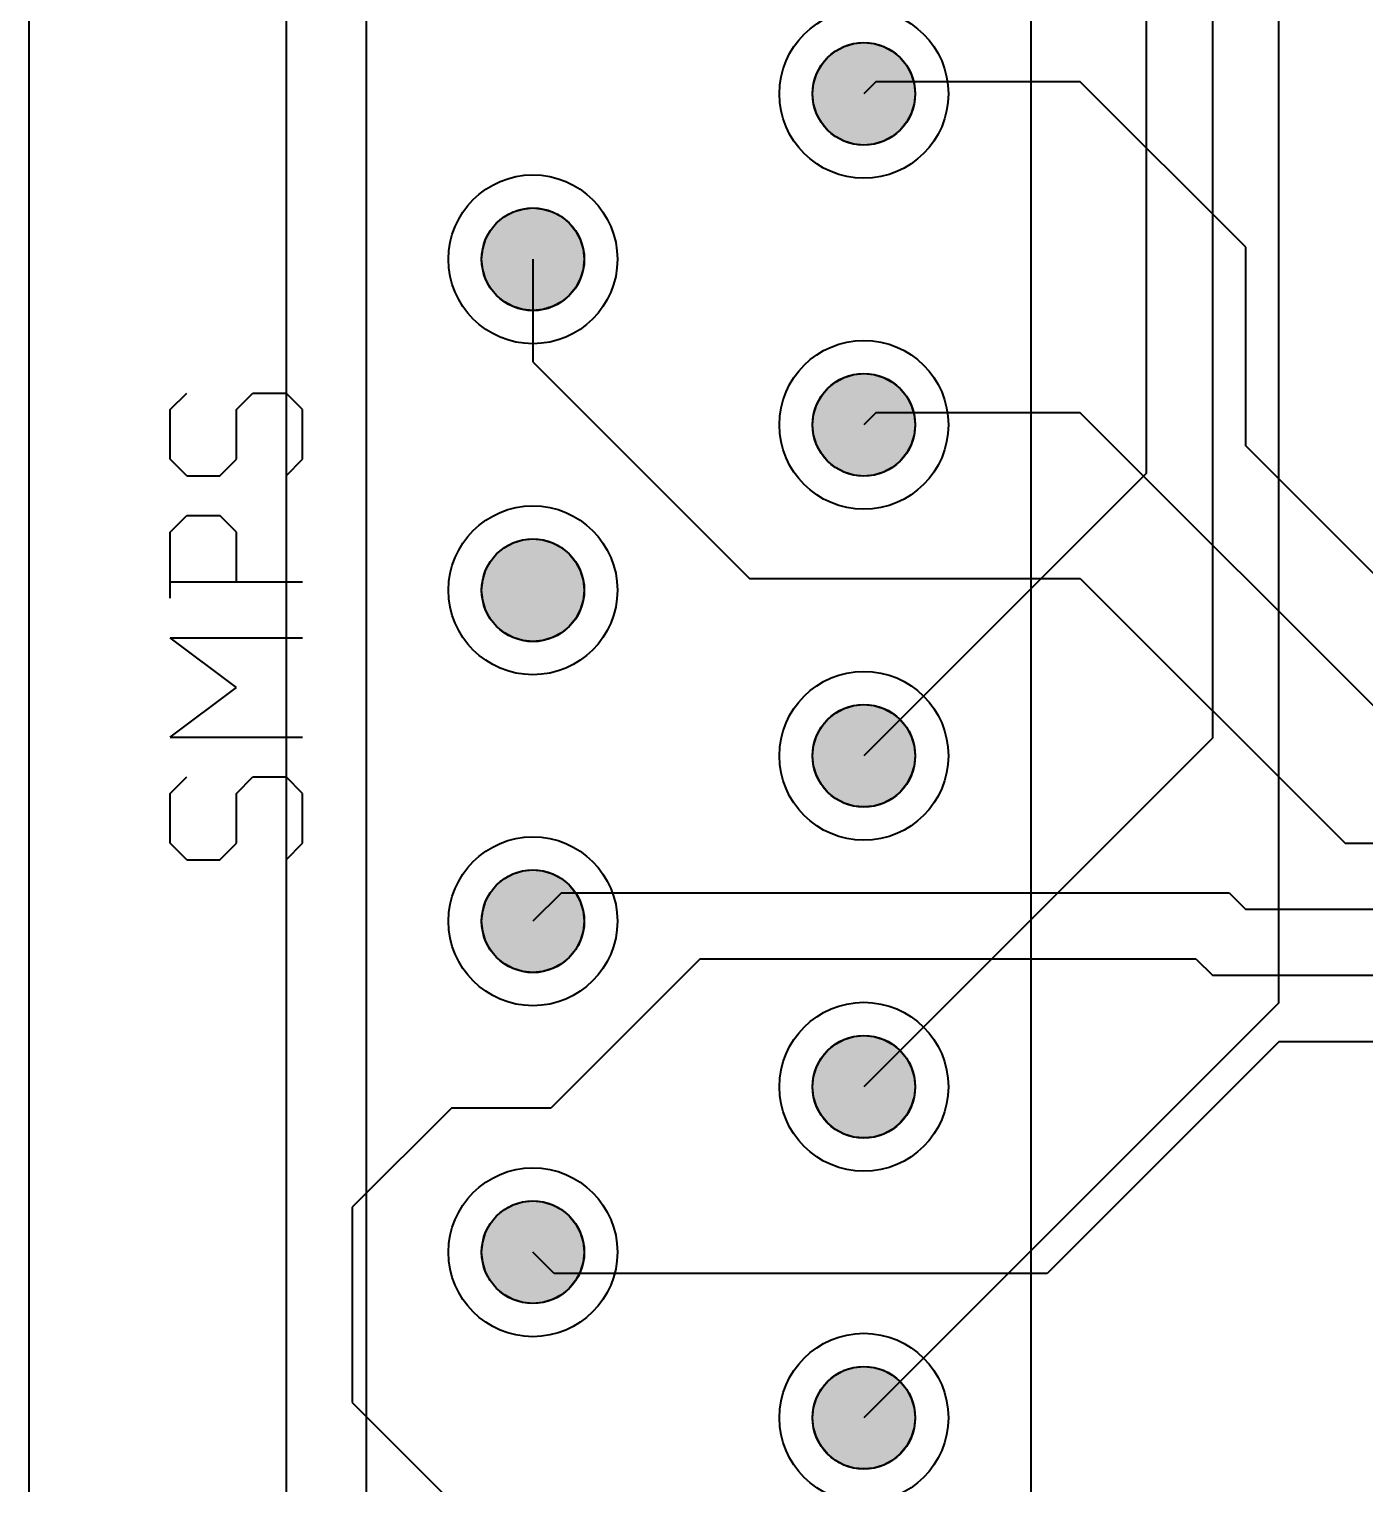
# Model space of a CAD drawing. Header units: millimetres. Extents: x 2 to 157, y 2 to 78.
# Drawn here: x 1.63 to 11.89, y 18.82 to 29.98 of the extents above; entities that cross this region are included whole.
import ezdxf

# ---------------------------------------------------------------- set-up
doc = ezdxf.new("R2010")
doc.units = ezdxf.units.MM
for name, color, linetype in [('bottom_copper', 7, 'Continuous'), ('bottom_silk', 7, 'Continuous'), ('drill_plated', 7, 'Continuous'), ('outline', 7, 'Continuous'), ('top_copper', 7, 'Continuous'), ('top_silk', 7, 'Continuous')]:
    doc.layers.add(name, color=color, linetype=linetype)

msp = doc.modelspace()

# ---------------------------------------------------------------- hatches: boundary and pattern name
at = {"layer": 'bottom_copper', "lineweight": 40}
for points in [[(8.428, 29.409), (8.405, 29.336), (8.369, 29.268), (8.32, 29.208), (8.26, 29.159), (8.192, 29.123), (8.119, 29.1), (8.042, 29.093), (7.965, 29.1), (7.891, 29.123), (7.823, 29.159), (7.763, 29.208), (7.714, 29.268), (7.678, 29.336), (7.656, 29.409), (7.648, 29.486), (7.656, 29.563), (7.678, 29.637), (7.714, 29.705), (7.763, 29.765), (7.823, 29.814), (7.891, 29.85), (7.965, 29.872), (8.042, 29.88), (8.119, 29.872), (8.192, 29.85), (8.26, 29.814), (8.32, 29.765), (8.369, 29.705), (8.405, 29.637), (8.428, 29.563), (8.435, 29.486), (8.428, 29.409)], [(5.888, 28.139), (5.865, 28.066), (5.829, 27.998), (5.78, 27.938), (5.72, 27.889), (5.652, 27.853), (5.579, 27.83), (5.502, 27.823), (5.425, 27.83), (5.351, 27.853), (5.283, 27.889), (5.223, 27.938), (5.174, 27.998), (5.138, 28.066), (5.116, 28.139), (5.108, 28.216), (5.116, 28.293), (5.138, 28.367), (5.174, 28.435), (5.223, 28.495), (5.283, 28.544), (5.351, 28.58), (5.425, 28.602), (5.502, 28.61), (5.579, 28.602), (5.652, 28.58), (5.72, 28.544), (5.78, 28.495), (5.829, 28.435), (5.865, 28.367), (5.888, 28.293), (5.895, 28.216), (5.888, 28.139)], [(8.428, 26.869), (8.405, 26.796), (8.369, 26.728), (8.32, 26.668), (8.26, 26.619), (8.192, 26.583), (8.119, 26.56), (8.042, 26.553), (7.965, 26.56), (7.891, 26.583), (7.823, 26.619), (7.763, 26.668), (7.714, 26.728), (7.678, 26.796), (7.656, 26.869), (7.648, 26.946), (7.656, 27.023), (7.678, 27.097), (7.714, 27.165), (7.763, 27.225), (7.823, 27.274), (7.891, 27.31), (7.965, 27.332), (8.042, 27.34), (8.119, 27.332), (8.192, 27.31), (8.26, 27.274), (8.32, 27.225), (8.369, 27.165), (8.405, 27.097), (8.428, 27.023), (8.435, 26.946), (8.428, 26.869)], [(5.888, 25.599), (5.865, 25.526), (5.829, 25.458), (5.78, 25.398), (5.72, 25.349), (5.652, 25.313), (5.579, 25.29), (5.502, 25.283), (5.425, 25.29), (5.351, 25.313), (5.283, 25.349), (5.223, 25.398), (5.174, 25.458), (5.138, 25.526), (5.116, 25.599), (5.108, 25.676), (5.116, 25.753), (5.138, 25.827), (5.174, 25.895), (5.223, 25.955), (5.283, 26.004), (5.351, 26.04), (5.425, 26.062), (5.502, 26.07), (5.579, 26.062), (5.652, 26.04), (5.72, 26.004), (5.78, 25.955), (5.829, 25.895), (5.865, 25.827), (5.888, 25.753), (5.895, 25.676), (5.888, 25.599)], [(8.428, 24.329), (8.405, 24.256), (8.369, 24.188), (8.32, 24.128), (8.26, 24.079), (8.192, 24.043), (8.119, 24.02), (8.042, 24.013), (7.965, 24.02), (7.891, 24.043), (7.823, 24.079), (7.763, 24.128), (7.714, 24.188), (7.678, 24.256), (7.656, 24.329), (7.648, 24.406), (7.656, 24.483), (7.678, 24.557), (7.714, 24.625), (7.763, 24.685), (7.823, 24.734), (7.891, 24.77), (7.965, 24.792), (8.042, 24.8), (8.119, 24.792), (8.192, 24.77), (8.26, 24.734), (8.32, 24.685), (8.369, 24.625), (8.405, 24.557), (8.428, 24.483), (8.435, 24.406), (8.428, 24.329)], [(5.888, 23.059), (5.865, 22.986), (5.829, 22.918), (5.78, 22.858), (5.72, 22.809), (5.652, 22.773), (5.579, 22.75), (5.502, 22.743), (5.425, 22.75), (5.351, 22.773), (5.283, 22.809), (5.223, 22.858), (5.174, 22.918), (5.138, 22.986), (5.116, 23.059), (5.108, 23.136), (5.116, 23.213), (5.138, 23.287), (5.174, 23.355), (5.223, 23.415), (5.283, 23.464), (5.351, 23.5), (5.425, 23.522), (5.502, 23.53), (5.579, 23.522), (5.652, 23.5), (5.72, 23.464), (5.78, 23.415), (5.829, 23.355), (5.865, 23.287), (5.888, 23.213), (5.895, 23.136), (5.888, 23.059)], [(8.428, 21.789), (8.405, 21.716), (8.369, 21.648), (8.32, 21.588), (8.26, 21.539), (8.192, 21.503), (8.119, 21.48), (8.042, 21.473), (7.965, 21.48), (7.891, 21.503), (7.823, 21.539), (7.763, 21.588), (7.714, 21.648), (7.678, 21.716), (7.656, 21.789), (7.648, 21.866), (7.656, 21.943), (7.678, 22.017), (7.714, 22.085), (7.763, 22.145), (7.823, 22.194), (7.891, 22.23), (7.965, 22.252), (8.042, 22.26), (8.119, 22.252), (8.192, 22.23), (8.26, 22.194), (8.32, 22.145), (8.369, 22.085), (8.405, 22.017), (8.428, 21.943), (8.435, 21.866), (8.428, 21.789)], [(5.888, 20.519), (5.865, 20.446), (5.829, 20.378), (5.78, 20.318), (5.72, 20.269), (5.652, 20.233), (5.579, 20.21), (5.502, 20.203), (5.425, 20.21), (5.351, 20.233), (5.283, 20.269), (5.223, 20.318), (5.174, 20.378), (5.138, 20.446), (5.116, 20.519), (5.108, 20.596), (5.116, 20.673), (5.138, 20.747), (5.174, 20.815), (5.223, 20.875), (5.283, 20.924), (5.351, 20.96), (5.425, 20.982), (5.502, 20.99), (5.579, 20.982), (5.652, 20.96), (5.72, 20.924), (5.78, 20.875), (5.829, 20.815), (5.865, 20.747), (5.888, 20.673), (5.895, 20.596), (5.888, 20.519)], [(8.428, 19.249), (8.405, 19.176), (8.369, 19.108), (8.32, 19.048), (8.26, 18.999), (8.192, 18.963), (8.119, 18.94), (8.042, 18.933), (7.965, 18.94), (7.891, 18.963), (7.823, 18.999), (7.763, 19.048), (7.714, 19.108), (7.678, 19.176), (7.656, 19.249), (7.648, 19.326), (7.656, 19.403), (7.678, 19.477), (7.714, 19.545), (7.763, 19.605), (7.823, 19.654), (7.891, 19.69), (7.965, 19.712), (8.042, 19.72), (8.119, 19.712), (8.192, 19.69), (8.26, 19.654), (8.32, 19.605), (8.369, 19.545), (8.405, 19.477), (8.428, 19.403), (8.435, 19.326), (8.428, 19.249)]]:
    msp.add_hatch(color=7, dxfattribs=at).paths.add_polyline_path(points, flags=0)
at = {"layer": 'drill_plated', "lineweight": 40}
for points in [[(8.428, 29.409), (8.405, 29.336), (8.369, 29.268), (8.32, 29.208), (8.26, 29.159), (8.192, 29.123), (8.119, 29.1), (8.042, 29.093), (7.965, 29.1), (7.891, 29.123), (7.823, 29.159), (7.763, 29.208), (7.714, 29.268), (7.678, 29.336), (7.656, 29.409), (7.648, 29.486), (7.656, 29.563), (7.678, 29.637), (7.714, 29.705), (7.763, 29.765), (7.823, 29.814), (7.891, 29.85), (7.965, 29.872), (8.042, 29.88), (8.119, 29.872), (8.192, 29.85), (8.26, 29.814), (8.32, 29.765), (8.369, 29.705), (8.405, 29.637), (8.428, 29.563), (8.435, 29.486), (8.428, 29.409)], [(5.888, 28.139), (5.865, 28.066), (5.829, 27.998), (5.78, 27.938), (5.72, 27.889), (5.652, 27.853), (5.579, 27.83), (5.502, 27.823), (5.425, 27.83), (5.351, 27.853), (5.283, 27.889), (5.223, 27.938), (5.174, 27.998), (5.138, 28.066), (5.116, 28.139), (5.108, 28.216), (5.116, 28.293), (5.138, 28.367), (5.174, 28.435), (5.223, 28.495), (5.283, 28.544), (5.351, 28.58), (5.425, 28.602), (5.502, 28.61), (5.579, 28.602), (5.652, 28.58), (5.72, 28.544), (5.78, 28.495), (5.829, 28.435), (5.865, 28.367), (5.888, 28.293), (5.895, 28.216), (5.888, 28.139)], [(8.428, 26.869), (8.405, 26.796), (8.369, 26.728), (8.32, 26.668), (8.26, 26.619), (8.192, 26.583), (8.119, 26.56), (8.042, 26.553), (7.965, 26.56), (7.891, 26.583), (7.823, 26.619), (7.763, 26.668), (7.714, 26.728), (7.678, 26.796), (7.656, 26.869), (7.648, 26.946), (7.656, 27.023), (7.678, 27.097), (7.714, 27.165), (7.763, 27.225), (7.823, 27.274), (7.891, 27.31), (7.965, 27.332), (8.042, 27.34), (8.119, 27.332), (8.192, 27.31), (8.26, 27.274), (8.32, 27.225), (8.369, 27.165), (8.405, 27.097), (8.428, 27.023), (8.435, 26.946), (8.428, 26.869)], [(5.888, 25.599), (5.865, 25.526), (5.829, 25.458), (5.78, 25.398), (5.72, 25.349), (5.652, 25.313), (5.579, 25.29), (5.502, 25.283), (5.425, 25.29), (5.351, 25.313), (5.283, 25.349), (5.223, 25.398), (5.174, 25.458), (5.138, 25.526), (5.116, 25.599), (5.108, 25.676), (5.116, 25.753), (5.138, 25.827), (5.174, 25.895), (5.223, 25.955), (5.283, 26.004), (5.351, 26.04), (5.425, 26.062), (5.502, 26.07), (5.579, 26.062), (5.652, 26.04), (5.72, 26.004), (5.78, 25.955), (5.829, 25.895), (5.865, 25.827), (5.888, 25.753), (5.895, 25.676), (5.888, 25.599)], [(8.428, 24.329), (8.405, 24.256), (8.369, 24.188), (8.32, 24.128), (8.26, 24.079), (8.192, 24.043), (8.119, 24.02), (8.042, 24.013), (7.965, 24.02), (7.891, 24.043), (7.823, 24.079), (7.763, 24.128), (7.714, 24.188), (7.678, 24.256), (7.656, 24.329), (7.648, 24.406), (7.656, 24.483), (7.678, 24.557), (7.714, 24.625), (7.763, 24.685), (7.823, 24.734), (7.891, 24.77), (7.965, 24.792), (8.042, 24.8), (8.119, 24.792), (8.192, 24.77), (8.26, 24.734), (8.32, 24.685), (8.369, 24.625), (8.405, 24.557), (8.428, 24.483), (8.435, 24.406), (8.428, 24.329)], [(5.888, 23.059), (5.865, 22.986), (5.829, 22.918), (5.78, 22.858), (5.72, 22.809), (5.652, 22.773), (5.579, 22.75), (5.502, 22.743), (5.425, 22.75), (5.351, 22.773), (5.283, 22.809), (5.223, 22.858), (5.174, 22.918), (5.138, 22.986), (5.116, 23.059), (5.108, 23.136), (5.116, 23.213), (5.138, 23.287), (5.174, 23.355), (5.223, 23.415), (5.283, 23.464), (5.351, 23.5), (5.425, 23.522), (5.502, 23.53), (5.579, 23.522), (5.652, 23.5), (5.72, 23.464), (5.78, 23.415), (5.829, 23.355), (5.865, 23.287), (5.888, 23.213), (5.895, 23.136), (5.888, 23.059)], [(8.428, 21.789), (8.405, 21.716), (8.369, 21.648), (8.32, 21.588), (8.26, 21.539), (8.192, 21.503), (8.119, 21.48), (8.042, 21.473), (7.965, 21.48), (7.891, 21.503), (7.823, 21.539), (7.763, 21.588), (7.714, 21.648), (7.678, 21.716), (7.656, 21.789), (7.648, 21.866), (7.656, 21.943), (7.678, 22.017), (7.714, 22.085), (7.763, 22.145), (7.823, 22.194), (7.891, 22.23), (7.965, 22.252), (8.042, 22.26), (8.119, 22.252), (8.192, 22.23), (8.26, 22.194), (8.32, 22.145), (8.369, 22.085), (8.405, 22.017), (8.428, 21.943), (8.435, 21.866), (8.428, 21.789)], [(5.888, 20.519), (5.865, 20.446), (5.829, 20.378), (5.78, 20.318), (5.72, 20.269), (5.652, 20.233), (5.579, 20.21), (5.502, 20.203), (5.425, 20.21), (5.351, 20.233), (5.283, 20.269), (5.223, 20.318), (5.174, 20.378), (5.138, 20.446), (5.116, 20.519), (5.108, 20.596), (5.116, 20.673), (5.138, 20.747), (5.174, 20.815), (5.223, 20.875), (5.283, 20.924), (5.351, 20.96), (5.425, 20.982), (5.502, 20.99), (5.579, 20.982), (5.652, 20.96), (5.72, 20.924), (5.78, 20.875), (5.829, 20.815), (5.865, 20.747), (5.888, 20.673), (5.895, 20.596), (5.888, 20.519)], [(8.428, 19.249), (8.405, 19.176), (8.369, 19.108), (8.32, 19.048), (8.26, 18.999), (8.192, 18.963), (8.119, 18.94), (8.042, 18.933), (7.965, 18.94), (7.891, 18.963), (7.823, 18.999), (7.763, 19.048), (7.714, 19.108), (7.678, 19.176), (7.656, 19.249), (7.648, 19.326), (7.656, 19.403), (7.678, 19.477), (7.714, 19.545), (7.763, 19.605), (7.823, 19.654), (7.891, 19.69), (7.965, 19.712), (8.042, 19.72), (8.119, 19.712), (8.192, 19.69), (8.26, 19.654), (8.32, 19.605), (8.369, 19.545), (8.405, 19.477), (8.428, 19.403), (8.435, 19.326), (8.428, 19.249)]]:
    msp.add_hatch(color=7, dxfattribs=at).paths.add_polyline_path(points, flags=0)
at = {"layer": 'top_copper', "lineweight": 40}
for points in [[(8.428, 29.409), (8.405, 29.336), (8.369, 29.268), (8.32, 29.208), (8.26, 29.159), (8.192, 29.123), (8.119, 29.1), (8.042, 29.093), (7.965, 29.1), (7.891, 29.123), (7.823, 29.159), (7.763, 29.208), (7.714, 29.268), (7.678, 29.336), (7.656, 29.409), (7.648, 29.486), (7.656, 29.563), (7.678, 29.637), (7.714, 29.705), (7.763, 29.765), (7.823, 29.814), (7.891, 29.85), (7.965, 29.872), (8.042, 29.88), (8.119, 29.872), (8.192, 29.85), (8.26, 29.814), (8.32, 29.765), (8.369, 29.705), (8.405, 29.637), (8.428, 29.563), (8.435, 29.486), (8.428, 29.409)], [(5.888, 28.139), (5.865, 28.066), (5.829, 27.998), (5.78, 27.938), (5.72, 27.889), (5.652, 27.853), (5.579, 27.83), (5.502, 27.823), (5.425, 27.83), (5.351, 27.853), (5.283, 27.889), (5.223, 27.938), (5.174, 27.998), (5.138, 28.066), (5.116, 28.139), (5.108, 28.216), (5.116, 28.293), (5.138, 28.367), (5.174, 28.435), (5.223, 28.495), (5.283, 28.544), (5.351, 28.58), (5.425, 28.602), (5.502, 28.61), (5.579, 28.602), (5.652, 28.58), (5.72, 28.544), (5.78, 28.495), (5.829, 28.435), (5.865, 28.367), (5.888, 28.293), (5.895, 28.216), (5.888, 28.139)], [(8.428, 26.869), (8.405, 26.796), (8.369, 26.728), (8.32, 26.668), (8.26, 26.619), (8.192, 26.583), (8.119, 26.56), (8.042, 26.553), (7.965, 26.56), (7.891, 26.583), (7.823, 26.619), (7.763, 26.668), (7.714, 26.728), (7.678, 26.796), (7.656, 26.869), (7.648, 26.946), (7.656, 27.023), (7.678, 27.097), (7.714, 27.165), (7.763, 27.225), (7.823, 27.274), (7.891, 27.31), (7.965, 27.332), (8.042, 27.34), (8.119, 27.332), (8.192, 27.31), (8.26, 27.274), (8.32, 27.225), (8.369, 27.165), (8.405, 27.097), (8.428, 27.023), (8.435, 26.946), (8.428, 26.869)], [(5.888, 25.599), (5.865, 25.526), (5.829, 25.458), (5.78, 25.398), (5.72, 25.349), (5.652, 25.313), (5.579, 25.29), (5.502, 25.283), (5.425, 25.29), (5.351, 25.313), (5.283, 25.349), (5.223, 25.398), (5.174, 25.458), (5.138, 25.526), (5.116, 25.599), (5.108, 25.676), (5.116, 25.753), (5.138, 25.827), (5.174, 25.895), (5.223, 25.955), (5.283, 26.004), (5.351, 26.04), (5.425, 26.062), (5.502, 26.07), (5.579, 26.062), (5.652, 26.04), (5.72, 26.004), (5.78, 25.955), (5.829, 25.895), (5.865, 25.827), (5.888, 25.753), (5.895, 25.676), (5.888, 25.599)], [(8.428, 24.329), (8.405, 24.256), (8.369, 24.188), (8.32, 24.128), (8.26, 24.079), (8.192, 24.043), (8.119, 24.02), (8.042, 24.013), (7.965, 24.02), (7.891, 24.043), (7.823, 24.079), (7.763, 24.128), (7.714, 24.188), (7.678, 24.256), (7.656, 24.329), (7.648, 24.406), (7.656, 24.483), (7.678, 24.557), (7.714, 24.625), (7.763, 24.685), (7.823, 24.734), (7.891, 24.77), (7.965, 24.792), (8.042, 24.8), (8.119, 24.792), (8.192, 24.77), (8.26, 24.734), (8.32, 24.685), (8.369, 24.625), (8.405, 24.557), (8.428, 24.483), (8.435, 24.406), (8.428, 24.329)], [(5.888, 23.059), (5.865, 22.986), (5.829, 22.918), (5.78, 22.858), (5.72, 22.809), (5.652, 22.773), (5.579, 22.75), (5.502, 22.743), (5.425, 22.75), (5.351, 22.773), (5.283, 22.809), (5.223, 22.858), (5.174, 22.918), (5.138, 22.986), (5.116, 23.059), (5.108, 23.136), (5.116, 23.213), (5.138, 23.287), (5.174, 23.355), (5.223, 23.415), (5.283, 23.464), (5.351, 23.5), (5.425, 23.522), (5.502, 23.53), (5.579, 23.522), (5.652, 23.5), (5.72, 23.464), (5.78, 23.415), (5.829, 23.355), (5.865, 23.287), (5.888, 23.213), (5.895, 23.136), (5.888, 23.059)], [(8.428, 21.789), (8.405, 21.716), (8.369, 21.648), (8.32, 21.588), (8.26, 21.539), (8.192, 21.503), (8.119, 21.48), (8.042, 21.473), (7.965, 21.48), (7.891, 21.503), (7.823, 21.539), (7.763, 21.588), (7.714, 21.648), (7.678, 21.716), (7.656, 21.789), (7.648, 21.866), (7.656, 21.943), (7.678, 22.017), (7.714, 22.085), (7.763, 22.145), (7.823, 22.194), (7.891, 22.23), (7.965, 22.252), (8.042, 22.26), (8.119, 22.252), (8.192, 22.23), (8.26, 22.194), (8.32, 22.145), (8.369, 22.085), (8.405, 22.017), (8.428, 21.943), (8.435, 21.866), (8.428, 21.789)], [(5.888, 20.519), (5.865, 20.446), (5.829, 20.378), (5.78, 20.318), (5.72, 20.269), (5.652, 20.233), (5.579, 20.21), (5.502, 20.203), (5.425, 20.21), (5.351, 20.233), (5.283, 20.269), (5.223, 20.318), (5.174, 20.378), (5.138, 20.446), (5.116, 20.519), (5.108, 20.596), (5.116, 20.673), (5.138, 20.747), (5.174, 20.815), (5.223, 20.875), (5.283, 20.924), (5.351, 20.96), (5.425, 20.982), (5.502, 20.99), (5.579, 20.982), (5.652, 20.96), (5.72, 20.924), (5.78, 20.875), (5.829, 20.815), (5.865, 20.747), (5.888, 20.673), (5.895, 20.596), (5.888, 20.519)], [(8.428, 19.249), (8.405, 19.176), (8.369, 19.108), (8.32, 19.048), (8.26, 18.999), (8.192, 18.963), (8.119, 18.94), (8.042, 18.933), (7.965, 18.94), (7.891, 18.963), (7.823, 18.999), (7.763, 19.048), (7.714, 19.108), (7.678, 19.176), (7.656, 19.249), (7.648, 19.326), (7.656, 19.403), (7.678, 19.477), (7.714, 19.545), (7.763, 19.605), (7.823, 19.654), (7.891, 19.69), (7.965, 19.712), (8.042, 19.72), (8.119, 19.712), (8.192, 19.69), (8.26, 19.654), (8.32, 19.605), (8.369, 19.545), (8.405, 19.477), (8.428, 19.403), (8.435, 19.326), (8.428, 19.249)]]:
    msp.add_hatch(color=7, dxfattribs=at).paths.add_polyline_path(points, flags=0)

# ---------------------------------------------------------------- linework, layer by layer
at = {"layer": 'bottom_copper', "color": 7, "lineweight": 40}
for p, q in [((10.211, 26.575), (10.211, 36.435)), ((10.719, 24.543), (10.719, 35.166)), ((11.227, 22.511), (11.227, 33.895)), ((3.607, 30.085), (3.607, 12.306)), ((10.211, 26.575), (8.042, 24.406)), ((10.719, 24.543), (8.042, 21.866)), ((11.227, 22.511), (8.042, 19.326))]:
    msp.add_line(p, q, dxfattribs=at)
for points in [[(8.428, 29.409), (8.405, 29.336), (8.369, 29.268), (8.32, 29.208), (8.26, 29.159), (8.192, 29.123), (8.119, 29.1), (8.042, 29.093), (7.965, 29.1), (7.891, 29.123), (7.823, 29.159), (7.763, 29.208), (7.714, 29.268), (7.678, 29.336), (7.656, 29.409), (7.648, 29.486), (7.656, 29.563), (7.678, 29.637), (7.714, 29.705), (7.763, 29.765), (7.823, 29.814), (7.891, 29.85), (7.965, 29.872), (8.042, 29.88), (8.119, 29.872), (8.192, 29.85), (8.26, 29.814), (8.32, 29.765), (8.369, 29.705), (8.405, 29.637), (8.428, 29.563), (8.435, 29.486), (8.428, 29.409)], [(5.888, 28.139), (5.865, 28.066), (5.829, 27.998), (5.78, 27.938), (5.72, 27.889), (5.652, 27.853), (5.579, 27.83), (5.502, 27.823), (5.425, 27.83), (5.351, 27.853), (5.283, 27.889), (5.223, 27.938), (5.174, 27.998), (5.138, 28.066), (5.116, 28.139), (5.108, 28.216), (5.116, 28.293), (5.138, 28.367), (5.174, 28.435), (5.223, 28.495), (5.283, 28.544), (5.351, 28.58), (5.425, 28.602), (5.502, 28.61), (5.579, 28.602), (5.652, 28.58), (5.72, 28.544), (5.78, 28.495), (5.829, 28.435), (5.865, 28.367), (5.888, 28.293), (5.895, 28.216), (5.888, 28.139)], [(8.428, 26.869), (8.405, 26.796), (8.369, 26.728), (8.32, 26.668), (8.26, 26.619), (8.192, 26.583), (8.119, 26.56), (8.042, 26.553), (7.965, 26.56), (7.891, 26.583), (7.823, 26.619), (7.763, 26.668), (7.714, 26.728), (7.678, 26.796), (7.656, 26.869), (7.648, 26.946), (7.656, 27.023), (7.678, 27.097), (7.714, 27.165), (7.763, 27.225), (7.823, 27.274), (7.891, 27.31), (7.965, 27.332), (8.042, 27.34), (8.119, 27.332), (8.192, 27.31), (8.26, 27.274), (8.32, 27.225), (8.369, 27.165), (8.405, 27.097), (8.428, 27.023), (8.435, 26.946), (8.428, 26.869)], [(5.888, 25.599), (5.865, 25.526), (5.829, 25.458), (5.78, 25.398), (5.72, 25.349), (5.652, 25.313), (5.579, 25.29), (5.502, 25.283), (5.425, 25.29), (5.351, 25.313), (5.283, 25.349), (5.223, 25.398), (5.174, 25.458), (5.138, 25.526), (5.116, 25.599), (5.108, 25.676), (5.116, 25.753), (5.138, 25.827), (5.174, 25.895), (5.223, 25.955), (5.283, 26.004), (5.351, 26.04), (5.425, 26.062), (5.502, 26.07), (5.579, 26.062), (5.652, 26.04), (5.72, 26.004), (5.78, 25.955), (5.829, 25.895), (5.865, 25.827), (5.888, 25.753), (5.895, 25.676), (5.888, 25.599)], [(8.428, 24.329), (8.405, 24.256), (8.369, 24.188), (8.32, 24.128), (8.26, 24.079), (8.192, 24.043), (8.119, 24.02), (8.042, 24.013), (7.965, 24.02), (7.891, 24.043), (7.823, 24.079), (7.763, 24.128), (7.714, 24.188), (7.678, 24.256), (7.656, 24.329), (7.648, 24.406), (7.656, 24.483), (7.678, 24.557), (7.714, 24.625), (7.763, 24.685), (7.823, 24.734), (7.891, 24.77), (7.965, 24.792), (8.042, 24.8), (8.119, 24.792), (8.192, 24.77), (8.26, 24.734), (8.32, 24.685), (8.369, 24.625), (8.405, 24.557), (8.428, 24.483), (8.435, 24.406), (8.428, 24.329)], [(5.888, 23.059), (5.865, 22.986), (5.829, 22.918), (5.78, 22.858), (5.72, 22.809), (5.652, 22.773), (5.579, 22.75), (5.502, 22.743), (5.425, 22.75), (5.351, 22.773), (5.283, 22.809), (5.223, 22.858), (5.174, 22.918), (5.138, 22.986), (5.116, 23.059), (5.108, 23.136), (5.116, 23.213), (5.138, 23.287), (5.174, 23.355), (5.223, 23.415), (5.283, 23.464), (5.351, 23.5), (5.425, 23.522), (5.502, 23.53), (5.579, 23.522), (5.652, 23.5), (5.72, 23.464), (5.78, 23.415), (5.829, 23.355), (5.865, 23.287), (5.888, 23.213), (5.895, 23.136), (5.888, 23.059)], [(8.428, 21.789), (8.405, 21.716), (8.369, 21.648), (8.32, 21.588), (8.26, 21.539), (8.192, 21.503), (8.119, 21.48), (8.042, 21.473), (7.965, 21.48), (7.891, 21.503), (7.823, 21.539), (7.763, 21.588), (7.714, 21.648), (7.678, 21.716), (7.656, 21.789), (7.648, 21.866), (7.656, 21.943), (7.678, 22.017), (7.714, 22.085), (7.763, 22.145), (7.823, 22.194), (7.891, 22.23), (7.965, 22.252), (8.042, 22.26), (8.119, 22.252), (8.192, 22.23), (8.26, 22.194), (8.32, 22.145), (8.369, 22.085), (8.405, 22.017), (8.428, 21.943), (8.435, 21.866), (8.428, 21.789)], [(5.888, 20.519), (5.865, 20.446), (5.829, 20.378), (5.78, 20.318), (5.72, 20.269), (5.652, 20.233), (5.579, 20.21), (5.502, 20.203), (5.425, 20.21), (5.351, 20.233), (5.283, 20.269), (5.223, 20.318), (5.174, 20.378), (5.138, 20.446), (5.116, 20.519), (5.108, 20.596), (5.116, 20.673), (5.138, 20.747), (5.174, 20.815), (5.223, 20.875), (5.283, 20.924), (5.351, 20.96), (5.425, 20.982), (5.502, 20.99), (5.579, 20.982), (5.652, 20.96), (5.72, 20.924), (5.78, 20.875), (5.829, 20.815), (5.865, 20.747), (5.888, 20.673), (5.895, 20.596), (5.888, 20.519)], [(8.428, 19.249), (8.405, 19.176), (8.369, 19.108), (8.32, 19.048), (8.26, 18.999), (8.192, 18.963), (8.119, 18.94), (8.042, 18.933), (7.965, 18.94), (7.891, 18.963), (7.823, 18.999), (7.763, 19.048), (7.714, 19.108), (7.678, 19.176), (7.656, 19.249), (7.648, 19.326), (7.656, 19.403), (7.678, 19.477), (7.714, 19.545), (7.763, 19.605), (7.823, 19.654), (7.891, 19.69), (7.965, 19.712), (8.042, 19.72), (8.119, 19.712), (8.192, 19.69), (8.26, 19.654), (8.32, 19.605), (8.369, 19.545), (8.405, 19.477), (8.428, 19.403), (8.435, 19.326), (8.428, 19.249)]]:
    msp.add_lwpolyline(points, close=True, dxfattribs=at)
for centre, major_axis in [((8.042, 29.486), (0.648, 0)), ((8.042, 29.486), (0.394, 0)), ((5.502, 28.216), (0.648, 0)), ((5.502, 28.216), (0.394, 0)), ((8.042, 26.946), (0.648, 0)), ((8.042, 26.946), (0.394, 0)), ((5.502, 25.676), (0.648, 0)), ((5.502, 25.676), (0.394, 0)), ((8.042, 24.406), (0.648, 0)), ((8.042, 24.406), (0.394, 0)), ((5.502, 23.136), (0.648, 0)), ((5.502, 23.136), (0.394, 0)), ((8.042, 21.866), (0.648, 0)), ((8.042, 21.866), (0.394, 0)), ((5.502, 20.596), (0.648, 0)), ((5.502, 20.596), (0.394, 0)), ((8.042, 19.326), (0.648, 0)), ((8.042, 19.326), (0.394, 0))]:
    msp.add_ellipse(centre, major_axis=major_axis, ratio=1, dxfattribs=at)
at = {"layer": 'bottom_silk', "color": 7, "lineweight": 40}
msp.add_line((1.635, 2.113), (1.635, 78.114), dxfattribs=at)
at = {"layer": 'drill_plated', "color": 7, "lineweight": 40}
for points in [[(8.428, 29.409), (8.405, 29.336), (8.369, 29.268), (8.32, 29.208), (8.26, 29.159), (8.192, 29.123), (8.119, 29.1), (8.042, 29.093), (7.965, 29.1), (7.891, 29.123), (7.823, 29.159), (7.763, 29.208), (7.714, 29.268), (7.678, 29.336), (7.656, 29.409), (7.648, 29.486), (7.656, 29.563), (7.678, 29.637), (7.714, 29.705), (7.763, 29.765), (7.823, 29.814), (7.891, 29.85), (7.965, 29.872), (8.042, 29.88), (8.119, 29.872), (8.192, 29.85), (8.26, 29.814), (8.32, 29.765), (8.369, 29.705), (8.405, 29.637), (8.428, 29.563), (8.435, 29.486), (8.428, 29.409)], [(5.888, 28.139), (5.865, 28.066), (5.829, 27.998), (5.78, 27.938), (5.72, 27.889), (5.652, 27.853), (5.579, 27.83), (5.502, 27.823), (5.425, 27.83), (5.351, 27.853), (5.283, 27.889), (5.223, 27.938), (5.174, 27.998), (5.138, 28.066), (5.116, 28.139), (5.108, 28.216), (5.116, 28.293), (5.138, 28.367), (5.174, 28.435), (5.223, 28.495), (5.283, 28.544), (5.351, 28.58), (5.425, 28.602), (5.502, 28.61), (5.579, 28.602), (5.652, 28.58), (5.72, 28.544), (5.78, 28.495), (5.829, 28.435), (5.865, 28.367), (5.888, 28.293), (5.895, 28.216), (5.888, 28.139)], [(8.428, 26.869), (8.405, 26.796), (8.369, 26.728), (8.32, 26.668), (8.26, 26.619), (8.192, 26.583), (8.119, 26.56), (8.042, 26.553), (7.965, 26.56), (7.891, 26.583), (7.823, 26.619), (7.763, 26.668), (7.714, 26.728), (7.678, 26.796), (7.656, 26.869), (7.648, 26.946), (7.656, 27.023), (7.678, 27.097), (7.714, 27.165), (7.763, 27.225), (7.823, 27.274), (7.891, 27.31), (7.965, 27.332), (8.042, 27.34), (8.119, 27.332), (8.192, 27.31), (8.26, 27.274), (8.32, 27.225), (8.369, 27.165), (8.405, 27.097), (8.428, 27.023), (8.435, 26.946), (8.428, 26.869)], [(5.888, 25.599), (5.865, 25.526), (5.829, 25.458), (5.78, 25.398), (5.72, 25.349), (5.652, 25.313), (5.579, 25.29), (5.502, 25.283), (5.425, 25.29), (5.351, 25.313), (5.283, 25.349), (5.223, 25.398), (5.174, 25.458), (5.138, 25.526), (5.116, 25.599), (5.108, 25.676), (5.116, 25.753), (5.138, 25.827), (5.174, 25.895), (5.223, 25.955), (5.283, 26.004), (5.351, 26.04), (5.425, 26.062), (5.502, 26.07), (5.579, 26.062), (5.652, 26.04), (5.72, 26.004), (5.78, 25.955), (5.829, 25.895), (5.865, 25.827), (5.888, 25.753), (5.895, 25.676), (5.888, 25.599)], [(8.428, 24.329), (8.405, 24.256), (8.369, 24.188), (8.32, 24.128), (8.26, 24.079), (8.192, 24.043), (8.119, 24.02), (8.042, 24.013), (7.965, 24.02), (7.891, 24.043), (7.823, 24.079), (7.763, 24.128), (7.714, 24.188), (7.678, 24.256), (7.656, 24.329), (7.648, 24.406), (7.656, 24.483), (7.678, 24.557), (7.714, 24.625), (7.763, 24.685), (7.823, 24.734), (7.891, 24.77), (7.965, 24.792), (8.042, 24.8), (8.119, 24.792), (8.192, 24.77), (8.26, 24.734), (8.32, 24.685), (8.369, 24.625), (8.405, 24.557), (8.428, 24.483), (8.435, 24.406), (8.428, 24.329)], [(5.888, 23.059), (5.865, 22.986), (5.829, 22.918), (5.78, 22.858), (5.72, 22.809), (5.652, 22.773), (5.579, 22.75), (5.502, 22.743), (5.425, 22.75), (5.351, 22.773), (5.283, 22.809), (5.223, 22.858), (5.174, 22.918), (5.138, 22.986), (5.116, 23.059), (5.108, 23.136), (5.116, 23.213), (5.138, 23.287), (5.174, 23.355), (5.223, 23.415), (5.283, 23.464), (5.351, 23.5), (5.425, 23.522), (5.502, 23.53), (5.579, 23.522), (5.652, 23.5), (5.72, 23.464), (5.78, 23.415), (5.829, 23.355), (5.865, 23.287), (5.888, 23.213), (5.895, 23.136), (5.888, 23.059)], [(8.428, 21.789), (8.405, 21.716), (8.369, 21.648), (8.32, 21.588), (8.26, 21.539), (8.192, 21.503), (8.119, 21.48), (8.042, 21.473), (7.965, 21.48), (7.891, 21.503), (7.823, 21.539), (7.763, 21.588), (7.714, 21.648), (7.678, 21.716), (7.656, 21.789), (7.648, 21.866), (7.656, 21.943), (7.678, 22.017), (7.714, 22.085), (7.763, 22.145), (7.823, 22.194), (7.891, 22.23), (7.965, 22.252), (8.042, 22.26), (8.119, 22.252), (8.192, 22.23), (8.26, 22.194), (8.32, 22.145), (8.369, 22.085), (8.405, 22.017), (8.428, 21.943), (8.435, 21.866), (8.428, 21.789)], [(5.888, 20.519), (5.865, 20.446), (5.829, 20.378), (5.78, 20.318), (5.72, 20.269), (5.652, 20.233), (5.579, 20.21), (5.502, 20.203), (5.425, 20.21), (5.351, 20.233), (5.283, 20.269), (5.223, 20.318), (5.174, 20.378), (5.138, 20.446), (5.116, 20.519), (5.108, 20.596), (5.116, 20.673), (5.138, 20.747), (5.174, 20.815), (5.223, 20.875), (5.283, 20.924), (5.351, 20.96), (5.425, 20.982), (5.502, 20.99), (5.579, 20.982), (5.652, 20.96), (5.72, 20.924), (5.78, 20.875), (5.829, 20.815), (5.865, 20.747), (5.888, 20.673), (5.895, 20.596), (5.888, 20.519)], [(8.428, 19.249), (8.405, 19.176), (8.369, 19.108), (8.32, 19.048), (8.26, 18.999), (8.192, 18.963), (8.119, 18.94), (8.042, 18.933), (7.965, 18.94), (7.891, 18.963), (7.823, 18.999), (7.763, 19.048), (7.714, 19.108), (7.678, 19.176), (7.656, 19.249), (7.648, 19.326), (7.656, 19.403), (7.678, 19.477), (7.714, 19.545), (7.763, 19.605), (7.823, 19.654), (7.891, 19.69), (7.965, 19.712), (8.042, 19.72), (8.119, 19.712), (8.192, 19.69), (8.26, 19.654), (8.32, 19.605), (8.369, 19.545), (8.405, 19.477), (8.428, 19.403), (8.435, 19.326), (8.428, 19.249)]]:
    msp.add_lwpolyline(points, close=True, dxfattribs=at)
for centre in [(8.042, 29.486), (5.502, 28.216), (8.042, 26.946), (5.502, 25.676), (8.042, 24.406), (5.502, 23.136), (8.042, 21.866), (5.502, 20.596), (8.042, 19.326)]:
    msp.add_ellipse(centre, major_axis=(0.394, 0), ratio=1, dxfattribs=at)
at = {"layer": 'outline', "color": 7, "lineweight": 40}
msp.add_line((1.635, 2.113), (1.635, 78.114), dxfattribs=at)
at = {"layer": 'top_copper', "color": 7, "lineweight": 40}
for p, q in [((8.133, 29.578), (8.042, 29.486)), ((9.703, 29.578), (8.133, 29.578)), ((10.973, 28.308), (9.703, 29.578)), ((10.973, 26.784), (10.973, 28.308)), ((5.502, 28.216), (5.502, 27.429)), ((5.502, 27.429), (7.163, 25.767)), ((8.133, 27.038), (8.042, 26.946)), ((9.703, 27.038), (8.133, 27.038)), ((12.497, 24.244), (9.703, 27.038)), ((13.005, 24.752), (10.973, 26.784)), ((7.163, 25.767), (9.703, 25.767)), ((9.703, 25.767), (11.735, 23.735)), ((11.735, 23.735), (40.945, 23.735)), ((5.72, 23.355), (5.502, 23.136)), ((5.72, 23.355), (10.846, 23.355)), ((10.846, 23.355), (10.973, 23.227)), ((37.897, 23.227), (10.973, 23.227)), ((6.782, 22.846), (5.639, 21.703)), ((10.592, 22.846), (6.782, 22.846)), ((10.592, 22.846), (10.719, 22.72)), ((37.643, 22.72), (10.719, 22.72)), ((11.227, 22.212), (9.449, 20.433)), ((37.389, 22.212), (11.227, 22.212)), ((4.877, 21.703), (4.115, 20.942)), ((5.639, 21.703), (4.877, 21.703)), ((4.115, 20.942), (4.115, 19.443)), ((5.664, 20.433), (5.502, 20.596)), ((9.449, 20.433), (5.664, 20.433)), ((4.115, 19.443), (5.502, 18.056))]:
    msp.add_line(p, q, dxfattribs=at)
for points in [[(8.428, 29.409), (8.405, 29.336), (8.369, 29.268), (8.32, 29.208), (8.26, 29.159), (8.192, 29.123), (8.119, 29.1), (8.042, 29.093), (7.965, 29.1), (7.891, 29.123), (7.823, 29.159), (7.763, 29.208), (7.714, 29.268), (7.678, 29.336), (7.656, 29.409), (7.648, 29.486), (7.656, 29.563), (7.678, 29.637), (7.714, 29.705), (7.763, 29.765), (7.823, 29.814), (7.891, 29.85), (7.965, 29.872), (8.042, 29.88), (8.119, 29.872), (8.192, 29.85), (8.26, 29.814), (8.32, 29.765), (8.369, 29.705), (8.405, 29.637), (8.428, 29.563), (8.435, 29.486), (8.428, 29.409)], [(5.888, 28.139), (5.865, 28.066), (5.829, 27.998), (5.78, 27.938), (5.72, 27.889), (5.652, 27.853), (5.579, 27.83), (5.502, 27.823), (5.425, 27.83), (5.351, 27.853), (5.283, 27.889), (5.223, 27.938), (5.174, 27.998), (5.138, 28.066), (5.116, 28.139), (5.108, 28.216), (5.116, 28.293), (5.138, 28.367), (5.174, 28.435), (5.223, 28.495), (5.283, 28.544), (5.351, 28.58), (5.425, 28.602), (5.502, 28.61), (5.579, 28.602), (5.652, 28.58), (5.72, 28.544), (5.78, 28.495), (5.829, 28.435), (5.865, 28.367), (5.888, 28.293), (5.895, 28.216), (5.888, 28.139)], [(8.428, 26.869), (8.405, 26.796), (8.369, 26.728), (8.32, 26.668), (8.26, 26.619), (8.192, 26.583), (8.119, 26.56), (8.042, 26.553), (7.965, 26.56), (7.891, 26.583), (7.823, 26.619), (7.763, 26.668), (7.714, 26.728), (7.678, 26.796), (7.656, 26.869), (7.648, 26.946), (7.656, 27.023), (7.678, 27.097), (7.714, 27.165), (7.763, 27.225), (7.823, 27.274), (7.891, 27.31), (7.965, 27.332), (8.042, 27.34), (8.119, 27.332), (8.192, 27.31), (8.26, 27.274), (8.32, 27.225), (8.369, 27.165), (8.405, 27.097), (8.428, 27.023), (8.435, 26.946), (8.428, 26.869)], [(5.888, 25.599), (5.865, 25.526), (5.829, 25.458), (5.78, 25.398), (5.72, 25.349), (5.652, 25.313), (5.579, 25.29), (5.502, 25.283), (5.425, 25.29), (5.351, 25.313), (5.283, 25.349), (5.223, 25.398), (5.174, 25.458), (5.138, 25.526), (5.116, 25.599), (5.108, 25.676), (5.116, 25.753), (5.138, 25.827), (5.174, 25.895), (5.223, 25.955), (5.283, 26.004), (5.351, 26.04), (5.425, 26.062), (5.502, 26.07), (5.579, 26.062), (5.652, 26.04), (5.72, 26.004), (5.78, 25.955), (5.829, 25.895), (5.865, 25.827), (5.888, 25.753), (5.895, 25.676), (5.888, 25.599)], [(8.428, 24.329), (8.405, 24.256), (8.369, 24.188), (8.32, 24.128), (8.26, 24.079), (8.192, 24.043), (8.119, 24.02), (8.042, 24.013), (7.965, 24.02), (7.891, 24.043), (7.823, 24.079), (7.763, 24.128), (7.714, 24.188), (7.678, 24.256), (7.656, 24.329), (7.648, 24.406), (7.656, 24.483), (7.678, 24.557), (7.714, 24.625), (7.763, 24.685), (7.823, 24.734), (7.891, 24.77), (7.965, 24.792), (8.042, 24.8), (8.119, 24.792), (8.192, 24.77), (8.26, 24.734), (8.32, 24.685), (8.369, 24.625), (8.405, 24.557), (8.428, 24.483), (8.435, 24.406), (8.428, 24.329)], [(5.888, 23.059), (5.865, 22.986), (5.829, 22.918), (5.78, 22.858), (5.72, 22.809), (5.652, 22.773), (5.579, 22.75), (5.502, 22.743), (5.425, 22.75), (5.351, 22.773), (5.283, 22.809), (5.223, 22.858), (5.174, 22.918), (5.138, 22.986), (5.116, 23.059), (5.108, 23.136), (5.116, 23.213), (5.138, 23.287), (5.174, 23.355), (5.223, 23.415), (5.283, 23.464), (5.351, 23.5), (5.425, 23.522), (5.502, 23.53), (5.579, 23.522), (5.652, 23.5), (5.72, 23.464), (5.78, 23.415), (5.829, 23.355), (5.865, 23.287), (5.888, 23.213), (5.895, 23.136), (5.888, 23.059)], [(8.428, 21.789), (8.405, 21.716), (8.369, 21.648), (8.32, 21.588), (8.26, 21.539), (8.192, 21.503), (8.119, 21.48), (8.042, 21.473), (7.965, 21.48), (7.891, 21.503), (7.823, 21.539), (7.763, 21.588), (7.714, 21.648), (7.678, 21.716), (7.656, 21.789), (7.648, 21.866), (7.656, 21.943), (7.678, 22.017), (7.714, 22.085), (7.763, 22.145), (7.823, 22.194), (7.891, 22.23), (7.965, 22.252), (8.042, 22.26), (8.119, 22.252), (8.192, 22.23), (8.26, 22.194), (8.32, 22.145), (8.369, 22.085), (8.405, 22.017), (8.428, 21.943), (8.435, 21.866), (8.428, 21.789)], [(5.888, 20.519), (5.865, 20.446), (5.829, 20.378), (5.78, 20.318), (5.72, 20.269), (5.652, 20.233), (5.579, 20.21), (5.502, 20.203), (5.425, 20.21), (5.351, 20.233), (5.283, 20.269), (5.223, 20.318), (5.174, 20.378), (5.138, 20.446), (5.116, 20.519), (5.108, 20.596), (5.116, 20.673), (5.138, 20.747), (5.174, 20.815), (5.223, 20.875), (5.283, 20.924), (5.351, 20.96), (5.425, 20.982), (5.502, 20.99), (5.579, 20.982), (5.652, 20.96), (5.72, 20.924), (5.78, 20.875), (5.829, 20.815), (5.865, 20.747), (5.888, 20.673), (5.895, 20.596), (5.888, 20.519)], [(8.428, 19.249), (8.405, 19.176), (8.369, 19.108), (8.32, 19.048), (8.26, 18.999), (8.192, 18.963), (8.119, 18.94), (8.042, 18.933), (7.965, 18.94), (7.891, 18.963), (7.823, 18.999), (7.763, 19.048), (7.714, 19.108), (7.678, 19.176), (7.656, 19.249), (7.648, 19.326), (7.656, 19.403), (7.678, 19.477), (7.714, 19.545), (7.763, 19.605), (7.823, 19.654), (7.891, 19.69), (7.965, 19.712), (8.042, 19.72), (8.119, 19.712), (8.192, 19.69), (8.26, 19.654), (8.32, 19.605), (8.369, 19.545), (8.405, 19.477), (8.428, 19.403), (8.435, 19.326), (8.428, 19.249)]]:
    msp.add_lwpolyline(points, close=True, dxfattribs=at)
for centre, major_axis in [((8.042, 29.486), (0.648, 0)), ((8.042, 29.486), (0.394, 0)), ((5.502, 28.216), (0.648, 0)), ((5.502, 28.216), (0.394, 0)), ((8.042, 26.946), (0.648, 0)), ((8.042, 26.946), (0.394, 0)), ((5.502, 25.676), (0.648, 0)), ((5.502, 25.676), (0.394, 0)), ((8.042, 24.406), (0.648, 0)), ((8.042, 24.406), (0.394, 0)), ((5.502, 23.136), (0.648, 0)), ((5.502, 23.136), (0.394, 0)), ((8.042, 21.866), (0.648, 0)), ((8.042, 21.866), (0.394, 0)), ((5.502, 20.596), (0.648, 0)), ((5.502, 20.596), (0.394, 0)), ((8.042, 19.326), (0.648, 0)), ((8.042, 19.326), (0.394, 0))]:
    msp.add_ellipse(centre, major_axis=major_axis, ratio=1, dxfattribs=at)
at = {"layer": 'top_silk', "color": 7, "lineweight": 40}
for p, q in [((1.635, 2.113), (1.635, 78.114)), ((4.222, 35.956), (4.222, 13.989)), ((9.322, 35.956), (9.322, 13.989)), ((2.718, 27.063), (2.845, 27.19)), ((3.226, 27.063), (3.353, 27.19)), ((3.353, 27.19), (3.607, 27.19)), ((3.734, 27.063), (3.607, 27.19)), ((2.718, 26.682), (2.718, 27.063)), ((3.226, 26.682), (3.226, 27.063)), ((3.734, 26.682), (3.734, 27.063)), ((2.845, 26.555), (2.718, 26.682)), ((3.099, 26.555), (3.226, 26.682)), ((3.607, 26.555), (3.734, 26.682)), ((2.845, 26.555), (3.099, 26.555)), ((2.718, 26.123), (2.845, 26.25)), ((2.845, 26.25), (3.099, 26.25)), ((3.226, 26.123), (3.099, 26.25)), ((2.718, 25.615), (2.718, 26.123)), ((3.226, 25.742), (3.226, 26.123)), ((2.718, 25.742), (3.734, 25.742)), ((3.226, 24.929), (2.718, 25.31)), ((2.718, 25.31), (3.734, 25.31)), ((2.718, 24.548), (3.226, 24.929)), ((2.718, 24.548), (3.734, 24.548)), ((2.718, 24.116), (2.845, 24.244)), ((3.226, 24.116), (3.353, 24.244)), ((3.353, 24.244), (3.607, 24.244)), ((3.734, 24.116), (3.607, 24.244)), ((2.718, 23.735), (2.718, 24.116)), ((3.226, 23.735), (3.226, 24.116)), ((3.734, 23.735), (3.734, 24.116)), ((2.845, 23.608), (2.718, 23.735)), ((3.099, 23.608), (3.226, 23.735)), ((3.607, 23.608), (3.734, 23.735)), ((2.845, 23.608), (3.099, 23.608))]:
    msp.add_line(p, q, dxfattribs=at)

doc.saveas('drawing.dxf')
